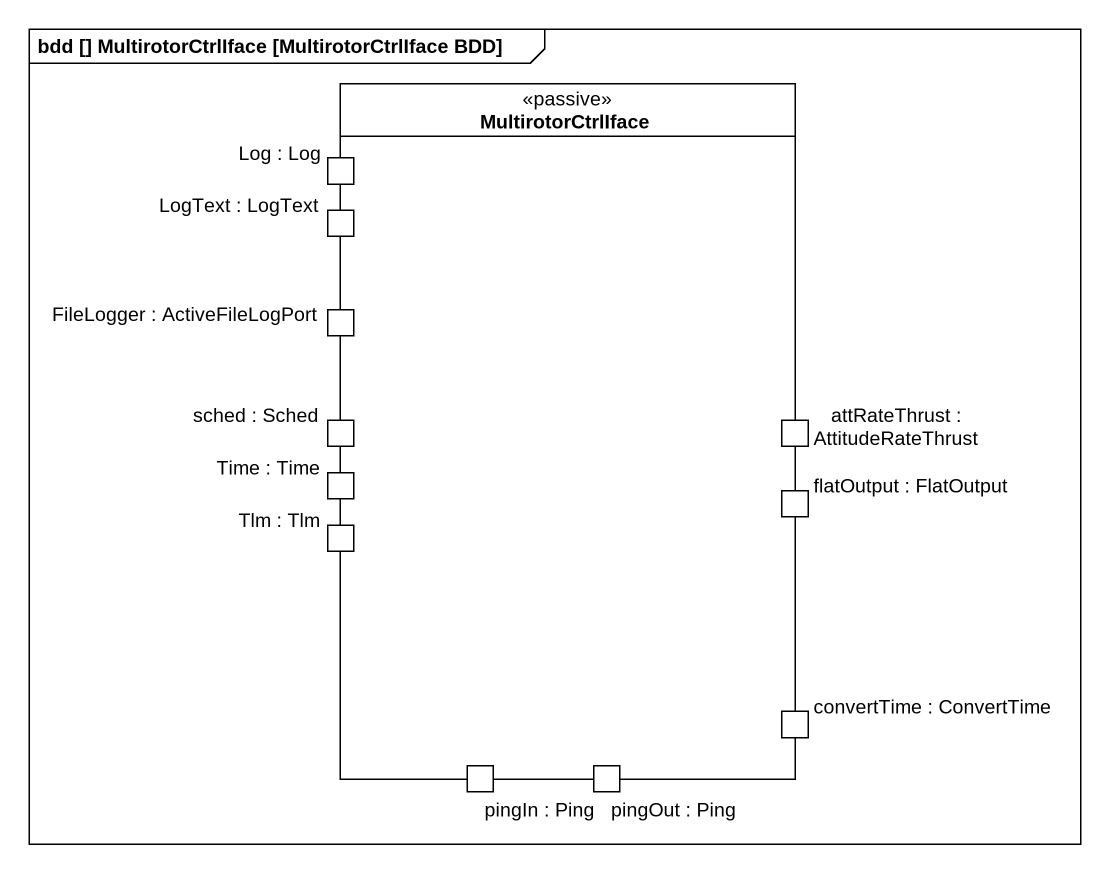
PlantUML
@startuml
mainframe bdd [] MultirotorCtrlIface [MultirotorCtrlIface BDD]
rectangle MultirotorCtrlIface <<passive>> {
  port "Log : Log" as Log_Log
  port "LogText : LogText" as LogText_LogText
  port "FileLogger : ActiveFileLogPort" as FileLogger_ActiveFileLogPort
  port "sched : Sched" as sched_Sched
  port "attRateThrust : AttitudeRateThrust" as attRateThrust
  port "Time : Time" as Time_Time
  port "flatOutput : FlatOutput" as flatOutput_FlatOutput
  port "Tlm : Tlm" as Tlm_Tlm
  port "convertTime : ConvertTime" as convertTime_ConvertTime
  port "pingIn : Ping" as pingIn_Ping
  port "pingOut : Ping" as pingOut_Ping
}
@enduml
